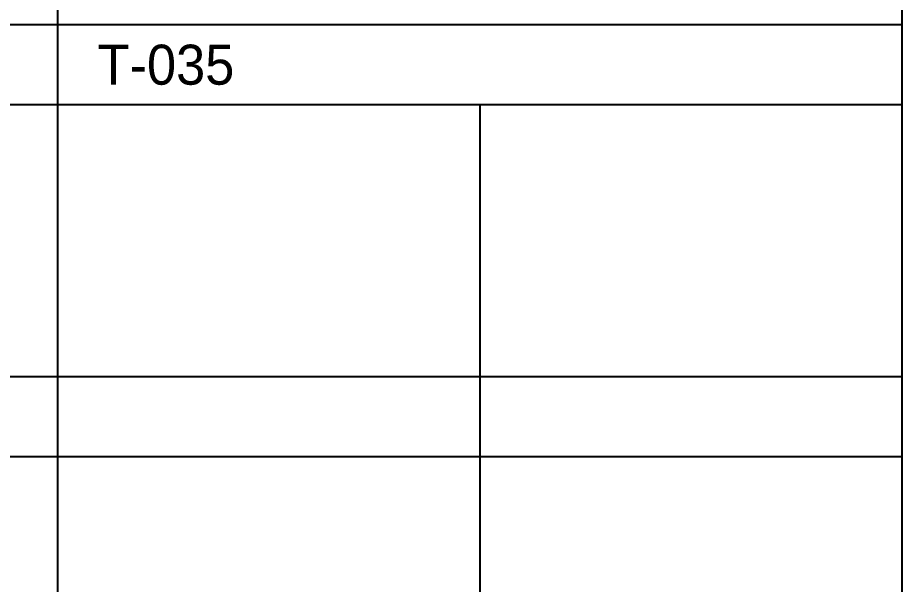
# Model space of a CAD drawing. Header units: millimetres. Extents: x 0 to 25200, y 0 to 17820.
# Drawn here: x 9347 to 12000, y 10663 to 12363 of the extents above; entities that cross this region are included whole.
import ezdxf
from ezdxf.enums import TextEntityAlignment as Align

# ---------------------------------------------------------------- set-up
doc = ezdxf.new("R2010")
doc.units = ezdxf.units.MM
doc.header["$LTSCALE"] = 100
doc.header["$MEASUREMENT"] = 0
doc.layers.add('TB-FORM', color=7, linetype='Continuous')
doc.layers.add('TB-TEXT', color=4, linetype='Continuous')
doc.styles.add('DH-TEXT', font='')
doc.styles.get('DH-TEXT').set_extended_font_data('HY울릉도L')

msp = doc.modelspace()

# ---------------------------------------------------------------- linework, layer by layer
at = {"layer": 'TB-FORM', "color": 251}
for p, q in [((9466.7, 16350), (9466.7, 2598)), ((12000, 12342), (600, 12342)), ((12000, 12102), (600, 12102)), ((10733.3, 12102), (10733.3, 4710)), ((12000, 11286), (600, 11286))]:
    msp.add_line(p, q, dxfattribs=at)
at = {"layer": 'TB-FORM'}
msp.add_line((12000, 11046), (600, 11046), dxfattribs=at)
at = {"layer": 'TB-FORM', "color": 251}
msp.add_lwpolyline([(600, 510), (12000, 510), (12000, 17310), (600, 17310)], close=True, dxfattribs=at)

# ---------------------------------------------------------------- texts
at = {"layer": 'TB-TEXT', "style": 'DH-TEXT'}
msp.add_text('T-035', height=120, dxfattribs=at).set_placement((9586.7, 12222), align=Align.MIDDLE_LEFT)

doc.saveas('drawing.dxf')
